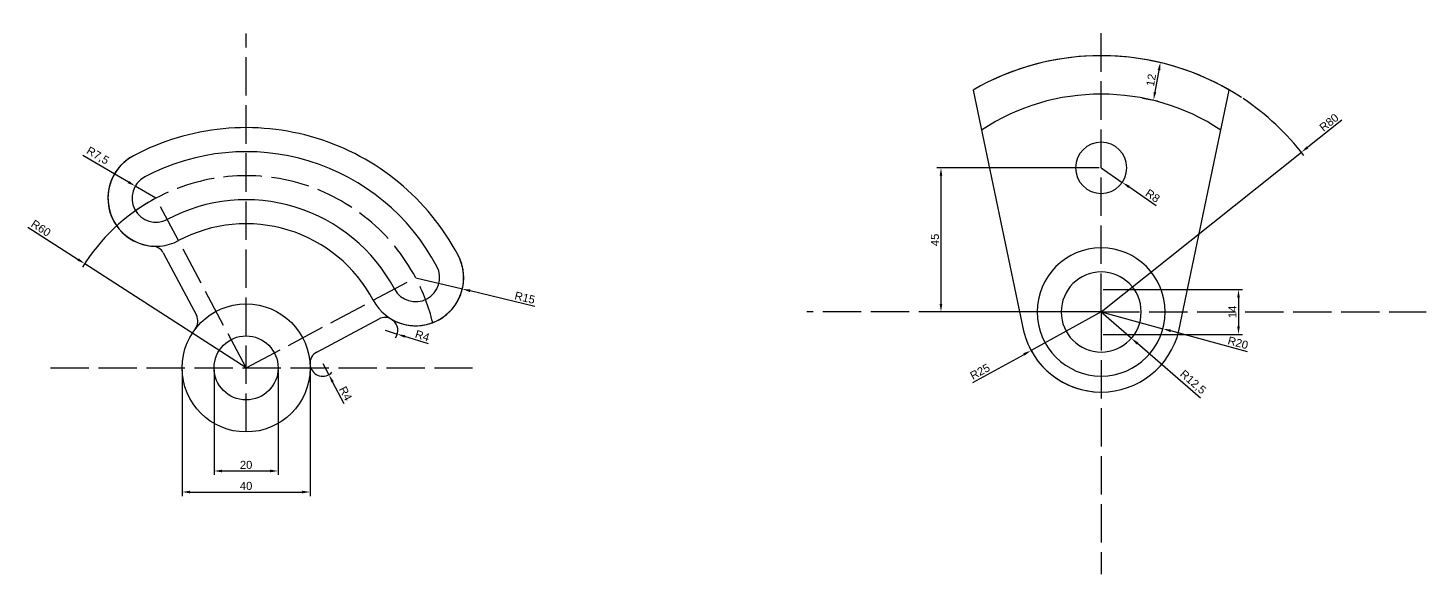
# Model space of a CAD drawing. Header units: millimetres. Extents: x 721 to 8170, y 1595 to 4606.
# Drawn here: x 4007.5 to 4444.3, y 1826.5 to 1997 of the extents above; entities that cross this region are included whole.
import ezdxf

# ---------------------------------------------------------------- set-up
doc = ezdxf.new("R2010")
doc.units = ezdxf.units.MM
doc.linetypes.add('ACAD_ISO02W100', pattern=[15, 12, -3])
doc.layers.get('0').update_dxf_attribs({"color": 255})
doc.layers.add('kesikli', color=50, linetype='ACAD_ISO02W100')
doc.styles.get("Standard").update_dxf_attribs({"font": 'arial.ttf'})
doc.dimstyles.new('ISO-25', dxfattribs={"dimtxt": 2.5, "dimasz": 2.5, "dimexe": 1.25, "dimexo": 0.625, "dimtad": 1, "dimtxsty": 'Standard', "dimcen": 2.5, "dimadec": 0, "dimazin": 0, "dimtfac": 1, "dimtmove": 0, "dimatfit": 3, "dimfxl": 1, "dimarcsym": 0})

# ---------------------------------------------------------------- blocks, each defined once
blk = doc.blocks.new('*D274')
at = {"color": 0, "lineweight": -2, "transparency": 16777216}
for p, q in [((4128.61, 1919.03), (4143.19, 1915.52)), ((4165.8, 1910.08), (4145.62, 1914.93))]:
    blk.add_line(p, q, dxfattribs=at)
at = {"color": 0, "transparency": 16777216}
blk.add_solid([(4145.72, 1915.34), (4145.52, 1914.53), (4143.19, 1915.52)], dxfattribs=at)
at = {"layer": 'Defpoints', "color": 0, "transparency": 16777216}
for p in [(4128.61, 1919.03), (4143.19, 1915.52)]:
    blk.add_point(p, dxfattribs=at)
at = {"color": 0, "transparency": 16777216, "insert": (4162.73, 1912.77), "char_height": 2.5, "attachment_point": 5, "rotation": 346.4669}
blk.add_mtext('R15', dxfattribs=at)
blk = doc.blocks.new('*D275')
at = {"color": 0, "lineweight": -2, "transparency": 16777216}
for p, q in [((4024.59, 1957.25), (4038.84, 1948.9)), ((4047.46, 1943.84), (4040.99, 1947.63))]:
    blk.add_line(p, q, dxfattribs=at)
at = {"color": 0, "transparency": 16777216}
blk.add_solid([(4039.05, 1949.26), (4038.63, 1948.54), (4040.99, 1947.63)], dxfattribs=at)
at = {"layer": 'Defpoints', "color": 0, "transparency": 16777216}
for p in [(4040.99, 1947.63), (4047.46, 1943.84)]:
    blk.add_point(p, dxfattribs=at)
at = {"color": 0, "transparency": 16777216, "insert": (4029.21, 1957), "char_height": 2.5, "attachment_point": 5, "rotation": 329.6115}
blk.add_mtext('R7,5', dxfattribs=at)
blk = doc.blocks.new('*D276')
at = {"color": 0, "lineweight": -2, "transparency": 16777216}
for p, q in [((4065.63, 1890.24), (4065.63, 1857.44)), ((4085.63, 1890.24), (4085.63, 1857.44)), ((4068.13, 1858.69), (4083.13, 1858.69))]:
    blk.add_line(p, q, dxfattribs=at)
at = {"color": 0, "transparency": 16777216}
for points in [[(4068.13, 1859.11), (4068.13, 1858.27), (4065.63, 1858.69)], [(4083.13, 1859.11), (4083.13, 1858.27), (4085.63, 1858.69)]]:
    blk.add_solid(points, dxfattribs=at)
at = {"layer": 'Defpoints', "color": 0, "transparency": 16777216}
for p in [(4065.63, 1890.86), (4085.63, 1890.86), (4085.63, 1858.69)]:
    blk.add_point(p, dxfattribs=at)
at = {"color": 0, "transparency": 16777216, "insert": (4075.63, 1860.59), "char_height": 2.5, "attachment_point": 5}
blk.add_mtext('20', dxfattribs=at)
blk = doc.blocks.new('*D292')
at = {"color": 0, "lineweight": -2, "transparency": 16777216}
for p, q in [((4007.47, 1934.84), (4023.11, 1924.74)), ((4075.63, 1890.86), (4025.21, 1923.39))]:
    blk.add_line(p, q, dxfattribs=at)
blk.add_arc((4075.63, 1890.86), 60, 118.5968, 148.3642, dxfattribs=at)
at = {"color": 0, "transparency": 16777216}
blk.add_solid([(4023.34, 1925.09), (4022.89, 1924.39), (4025.21, 1923.39)], dxfattribs=at)
at = {"layer": 'Defpoints', "color": 0, "transparency": 16777216}
for p in [(4025.21, 1923.39), (4075.63, 1890.86)]:
    blk.add_point(p, dxfattribs=at)
at = {"color": 0, "transparency": 16777216, "insert": (4011.53, 1934.48), "char_height": 2.5, "attachment_point": 5, "rotation": 327.1706}
blk.add_mtext('R60', dxfattribs=at)
blk = doc.blocks.new('*D293')
at = {"color": 0, "lineweight": -2, "transparency": 16777216}
for p, q in [((4119.04, 1902.61), (4122.85, 1901.42)), ((4132.65, 1898.34), (4125.24, 1900.67))]:
    blk.add_line(p, q, dxfattribs=at)
blk.add_arc((4119.04, 1902.61), 4, 324.6471, 50.8044, dxfattribs=at)
at = {"color": 0, "transparency": 16777216}
blk.add_solid([(4125.36, 1901.06), (4125.11, 1900.27), (4122.85, 1901.42)], dxfattribs=at)
at = {"layer": 'Defpoints', "color": 0, "transparency": 16777216}
for p in [(4119.04, 1902.61), (4122.85, 1901.42)]:
    blk.add_point(p, dxfattribs=at)
at = {"color": 0, "transparency": 16777216, "insert": (4130.7, 1900.91), "char_height": 2.5, "attachment_point": 5, "rotation": 342.552}
blk.add_mtext('R4', dxfattribs=at)
blk = doc.blocks.new('*D294')
at = {"color": 0, "lineweight": -2, "transparency": 16777216}
for p, q in [((4099.59, 1892.27), (4101.47, 1888.74)), ((4106.29, 1879.67), (4102.64, 1886.53))]:
    blk.add_line(p, q, dxfattribs=at)
blk.add_arc((4099.59, 1892.27), 4, 192.3281, 315.9049, dxfattribs=at)
at = {"color": 0, "transparency": 16777216}
blk.add_solid([(4103.01, 1886.73), (4102.27, 1886.34), (4101.47, 1888.74)], dxfattribs=at)
at = {"layer": 'Defpoints', "color": 0, "transparency": 16777216}
for p in [(4099.59, 1892.27), (4101.47, 1888.74)]:
    blk.add_point(p, dxfattribs=at)
at = {"color": 0, "transparency": 16777216, "insert": (4106.71, 1882.88), "char_height": 2.5, "attachment_point": 5, "rotation": 298}
blk.add_mtext('R4', dxfattribs=at)
blk = doc.blocks.new('*D295')
at = {"color": 0, "lineweight": -2, "transparency": 16777216}
for p, q in [((4055.63, 1890.24), (4055.63, 1850.87)), ((4095.63, 1890.24), (4095.63, 1850.87)), ((4058.13, 1852.12), (4093.13, 1852.12))]:
    blk.add_line(p, q, dxfattribs=at)
at = {"color": 0, "transparency": 16777216}
for points in [[(4058.13, 1852.54), (4058.13, 1851.71), (4055.63, 1852.12)], [(4093.13, 1852.54), (4093.13, 1851.71), (4095.63, 1852.12)]]:
    blk.add_solid(points, dxfattribs=at)
at = {"layer": 'Defpoints', "color": 0, "transparency": 16777216}
for p in [(4055.63, 1890.86), (4095.63, 1890.86), (4095.63, 1852.12)]:
    blk.add_point(p, dxfattribs=at)
at = {"color": 0, "transparency": 16777216, "insert": (4075.63, 1854.03), "char_height": 2.5, "attachment_point": 5}
blk.add_mtext('40', dxfattribs=at)
blk = doc.blocks.new('*D296')
at = {"color": 0, "lineweight": -2, "transparency": 16777216}
for p, q in [((4342.8, 1908.33), (4320.89, 1896.29)), ((4302.67, 1886.29), (4318.7, 1895.09))]:
    blk.add_line(p, q, dxfattribs=at)
blk.add_arc((4342.8, 1908.33), 25, 205.9128, 268.5676, dxfattribs=at)
at = {"color": 0, "transparency": 16777216}
blk.add_solid([(4318.5, 1895.46), (4318.9, 1894.73), (4320.89, 1896.29)], dxfattribs=at)
at = {"layer": 'Defpoints', "color": 0, "transparency": 16777216}
for p in [(4342.8, 1908.33), (4320.89, 1896.29)]:
    blk.add_point(p, dxfattribs=at)
at = {"color": 0, "transparency": 16777216, "insert": (4304.93, 1889.7), "char_height": 2.5, "attachment_point": 5, "rotation": 28.7776}
blk.add_mtext('R25', dxfattribs=at)
blk = doc.blocks.new('*D297')
at = {"color": 0, "lineweight": -2, "transparency": 16777216}
for p, q in [((4342.8, 1908.33), (4352.24, 1900.13)), ((4373.82, 1881.37), (4354.13, 1898.49))]:
    blk.add_line(p, q, dxfattribs=at)
at = {"color": 0, "transparency": 16777216}
blk.add_solid([(4354.4, 1898.8), (4353.85, 1898.17), (4352.24, 1900.13)], dxfattribs=at)
at = {"layer": 'Defpoints', "color": 0, "transparency": 16777216}
for p in [(4342.8, 1908.33), (4352.24, 1900.13)]:
    blk.add_point(p, dxfattribs=at)
at = {"color": 0, "transparency": 16777216, "insert": (4371.38, 1886.31), "char_height": 2.5, "attachment_point": 5, "rotation": 319.0045}
blk.add_mtext('R12,5', dxfattribs=at)
blk = doc.blocks.new('*D298')
at = {"color": 0, "lineweight": -2, "transparency": 16777216}
for p, q in [((4342.8, 1953.33), (4349.39, 1948.79)), ((4359.99, 1941.5), (4351.45, 1947.38))]:
    blk.add_line(p, q, dxfattribs=at)
at = {"color": 0, "transparency": 16777216}
blk.add_solid([(4351.69, 1947.72), (4351.22, 1947.03), (4349.39, 1948.79)], dxfattribs=at)
at = {"layer": 'Defpoints', "color": 0, "transparency": 16777216}
for p in [(4342.8, 1953.33), (4349.39, 1948.79)]:
    blk.add_point(p, dxfattribs=at)
at = {"color": 0, "transparency": 16777216, "insert": (4358.89, 1944.57), "char_height": 2.5, "attachment_point": 5, "rotation": 325.4608}
blk.add_mtext('R8', dxfattribs=at)
blk = doc.blocks.new('*D299')
at = {"color": 0, "lineweight": -2, "transparency": 16777216}
for p, q in [((4342.8, 1908.33), (4362.1, 1903.09)), ((4388.53, 1895.91), (4364.52, 1902.43))]:
    blk.add_line(p, q, dxfattribs=at)
at = {"color": 0, "transparency": 16777216}
blk.add_solid([(4364.63, 1902.83), (4364.41, 1902.03), (4362.1, 1903.09)], dxfattribs=at)
at = {"layer": 'Defpoints', "color": 0, "transparency": 16777216}
for p in [(4342.8, 1908.33), (4362.1, 1903.09)]:
    blk.add_point(p, dxfattribs=at)
at = {"color": 0, "transparency": 16777216, "insert": (4385.55, 1898.69), "char_height": 2.5, "attachment_point": 5, "rotation": 344.8021}
blk.add_mtext('R20', dxfattribs=at)
blk = doc.blocks.new('*D300')
at = {"color": 0, "lineweight": -2, "transparency": 16777216}
for p, q in [((4417.98, 1968.24), (4407.32, 1959.75)), ((4342.8, 1908.33), (4405.37, 1958.19))]:
    blk.add_line(p, q, dxfattribs=at)
blk.add_arc((4342.8, 1908.33), 80, 37.657, 56.347, dxfattribs=at)
at = {"color": 0, "transparency": 16777216}
blk.add_solid([(4407.06, 1960.07), (4407.58, 1959.42), (4405.37, 1958.19)], dxfattribs=at)
at = {"layer": 'Defpoints', "color": 0, "transparency": 16777216}
for p in [(4405.37, 1958.19), (4342.8, 1908.33)]:
    blk.add_point(p, dxfattribs=at)
at = {"color": 0, "transparency": 16777216, "insert": (4413.98, 1967.48), "char_height": 2.5, "attachment_point": 5, "rotation": 38.5522}
blk.add_mtext('R80', dxfattribs=at)
blk = doc.blocks.new('*D301')
at = {"color": 0, "lineweight": -2, "transparency": 16777216}
for p, q in [((4343.43, 1915.33), (4386.96, 1915.33)), ((4385.71, 1912.83), (4385.71, 1903.83)), ((4343.43, 1901.33), (4386.96, 1901.33))]:
    blk.add_line(p, q, dxfattribs=at)
at = {"color": 0, "transparency": 16777216}
for points in [[(4385.29, 1912.83), (4386.12, 1912.83), (4385.71, 1915.33)], [(4385.29, 1903.83), (4386.12, 1903.83), (4385.71, 1901.33)]]:
    blk.add_solid(points, dxfattribs=at)
at = {"layer": 'Defpoints', "color": 0, "transparency": 16777216}
for p in [(4342.8, 1915.33), (4342.8, 1901.33), (4385.71, 1901.33)]:
    blk.add_point(p, dxfattribs=at)
at = {"color": 0, "transparency": 16777216, "insert": (4383.83, 1908.33), "char_height": 2.5, "attachment_point": 5, "rotation": 90}
blk.add_mtext('14', dxfattribs=at)
blk = doc.blocks.new('*D302')
at = {"color": 0, "lineweight": -2, "transparency": 16777216}
for p, q in [((4342.18, 1953.33), (4291.49, 1953.33)), ((4292.74, 1950.83), (4292.74, 1910.83)), ((4342.18, 1908.33), (4291.49, 1908.33))]:
    blk.add_line(p, q, dxfattribs=at)
at = {"color": 0, "transparency": 16777216}
for points in [[(4292.33, 1950.83), (4293.16, 1950.83), (4292.74, 1953.33)], [(4292.33, 1910.83), (4293.16, 1910.83), (4292.74, 1908.33)]]:
    blk.add_solid(points, dxfattribs=at)
at = {"layer": 'Defpoints', "color": 0, "transparency": 16777216}
for p in [(4342.8, 1953.33), (4292.74, 1908.33), (4342.8, 1908.33)]:
    blk.add_point(p, dxfattribs=at)
at = {"color": 0, "transparency": 16777216, "insert": (4290.85, 1930.83), "char_height": 2.5, "attachment_point": 5, "rotation": 90}
blk.add_mtext('45', dxfattribs=at)
blk = doc.blocks.new('*D303')
at = {"color": 0, "lineweight": -2, "transparency": 16777216}
for p, q in [((4357.9, 1986.89), (4362.54, 1986.04)), ((4360.86, 1983.81), (4359.59, 1976.92)), ((4355.73, 1975.09), (4360.37, 1974.24))]:
    blk.add_line(p, q, dxfattribs=at)
at = {"color": 0, "transparency": 16777216}
for points in [[(4360.45, 1983.88), (4361.27, 1983.73), (4361.32, 1986.27)], [(4359.19, 1977), (4360, 1976.85), (4359.14, 1974.46)]]:
    blk.add_solid(points, dxfattribs=at)
at = {"layer": 'Defpoints', "color": 0, "transparency": 16777216}
for p in [(4357.29, 1987.01), (4355.12, 1975.21), (4359.14, 1974.46)]:
    blk.add_point(p, dxfattribs=at)
at = {"color": 0, "transparency": 16777216, "insert": (4358.38, 1980.71), "char_height": 2.5, "attachment_point": 5, "rotation": 79.5674}
blk.add_mtext('12', dxfattribs=at)

msp = doc.modelspace()

# ---------------------------------------------------------------- linework, layer by layer
for p, q in [((4302.804, 1977.611), (4318.519, 1902.392)), ((4367.089, 1902.392), (4382.804, 1977.611)), ((4042.165, 1941.021), (4042.306, 1940.755)), ((4049.749, 1926.756), (4060.09, 1907.307)), ((4097.711, 1895.806), (4117.16, 1906.147))]:
    msp.add_line(p, q)
for radius in [20, 10]:
    msp.add_circle((4075.631, 1890.861), radius)
for centre, radius, start, end in [((4342.804, 1908.329), 80, 60, 120), ((4342.804, 1908.329), 80, 90, 116.65511), ((4342.804, 1908.329), 80, 56.7946, 90), ((4342.804, 1908.329), 68, 56.64156, 123.35844), ((4075.631, 1890.861), 75, 28, 118), ((4047.462, 1943.838), 15, 118, 260.0194), ((4047.462, 1943.838), 15, 118, 266.24313), ((4047.462, 1943.838), 15, 118, 298), ((4075.631, 1890.861), 67.5, 28, 118), ((4342.804, 1953.329), 8, 90, 270), ((4342.804, 1953.329), 8, 270, 90), ((4047.462, 1943.838), 7.5, 118, 298), ((4075.631, 1890.861), 52.5, 28, 118), ((4075.631, 1890.861), 45, 28, 118), ((4046.217, 1924.878), 4, 28, 86.24313), ((4342.804, 1908.329), 20, 90, 270), ((4342.804, 1908.329), 20, 270, 90), ((4128.608, 1919.029), 15, 208, 28), ((4128.608, 1919.029), 15, 232.65661, 28), ((4128.608, 1919.029), 15, 239.75686, 28), ((4128.608, 1919.029), 7.5, 208, 28), ((4342.804, 1908.329), 12.5, 90, 270), ((4342.804, 1908.329), 12.5, 270, 90), ((4056.559, 1905.43), 4, 322.62432, 28), ((4119.038, 1902.615), 4, 59.75686, 118), ((4342.804, 1908.329), 25, 193.7398, 270), ((4342.804, 1908.329), 25, 270, 346.2602), ((4099.589, 1892.274), 4, 118, 183.37568)]:
    msp.add_arc(centre, radius, start, end)
at = {"layer": 'kesikli'}
for p, q in [((4342.804, 1908.329), (4342.804, 1996.974)), ((4075.631, 1870.861), (4075.631, 1995.263)), ((4075.631, 1890.861), (4047.462, 1943.838)), ((4075.631, 1890.861), (4128.608, 1919.029)), ((4342.804, 1908.329), (4250.843, 1908.329)), ((4342.804, 1908.329), (4342.804, 1826.531)), ((4342.804, 1908.329), (4444.302, 1908.329)), ((4014.465, 1890.861), (4146.354, 1890.861))]:
    msp.add_line(p, q, dxfattribs=at)
for start, end in [(28, 118), (118, 132.36151), (13.63849, 28)]:
    msp.add_arc((4075.631, 1890.861), 60, start, end, dxfattribs=at)

# ---------------------------------------------------------------- dimensions: what is measured, and where the dimension line sits
dim = msp.add_aligned_dim(p1=(4357.29, 1987.007), p2=(4355.117, 1975.205), distance=4.093, dimstyle='ISO-25')
dim.commit()
dim.dimension.update_dxf_attribs({"geometry": '*D303', "text_midpoint": (4358.38, 1980.705)})
for center, mpoint, picture, middle in [((4342.804, 1908.329), (4405.367, 1958.188), '*D300', (4415.164, 1965.995)), ((4047.462, 1943.838), (4040.993, 1947.631), '*D275', (4028.133, 1955.173)), ((4342.804, 1953.329), (4349.394, 1948.794), '*D298', (4357.813, 1942.999)), ((4075.631, 1890.861), (4025.213, 1923.389), '*D292', (4010.499, 1932.883)), ((4128.608, 1919.029), (4143.191, 1915.519), '*D274', (4162.282, 1910.924)), ((4342.804, 1908.329), (4320.892, 1896.294), '*D296', (4305.843, 1888.029)), ((4342.804, 1908.329), (4352.238, 1900.129), '*D297', (4369.989, 1884.701)), ((4342.804, 1908.329), (4362.104, 1903.086), '*D299', (4385.049, 1896.853))]:
    dim = msp.add_radius_dim(center=center, mpoint=mpoint, dimstyle='ISO-25')
    dim.commit()
    dim.dimension.update_dxf_attribs({"geometry": picture, "text_midpoint": middle, "dimtype": 164})
for base, p1, p2, picture, middle in [((4292.744, 1908.329), (4342.804, 1953.329), (4342.804, 1908.329), '*D302', (4290.848, 1930.829)), ((4385.707, 1901.329), (4342.804, 1915.329), (4342.804, 1901.329), '*D301', (4383.827, 1908.329))]:
    dim = msp.add_linear_dim(base=base, p1=p1, p2=p2, angle=90, dimstyle='ISO-25')
    dim.commit()
    dim.dimension.update_dxf_attribs({"geometry": picture, "text_midpoint": middle})
for center, mpoint, picture, middle in [((4119.038, 1902.615), (4122.854, 1901.416), '*D293', (4130.7, 1900.915)), ((4099.589, 1892.274), (4101.467, 1888.742), '*D294', (4106.707, 1882.881))]:
    dim = msp.add_radius_dim(center=center, mpoint=mpoint, dimstyle='ISO-25')
    dim.commit()
    dim.dimension.update_dxf_attribs({"geometry": picture, "text_midpoint": middle})
for base, p1, p2, picture, middle in [((4095.631, 1852.124), (4055.631, 1890.861), (4095.631, 1890.861), '*D295', (4075.631, 1854.025)), ((4085.631, 1858.69), (4065.631, 1890.861), (4085.631, 1890.861), '*D276', (4075.631, 1860.592))]:
    dim = msp.add_linear_dim(base=base, p1=p1, p2=p2, dimstyle='ISO-25')
    dim.commit()
    dim.dimension.update_dxf_attribs({"geometry": picture, "text_midpoint": middle})

doc.saveas('drawing.dxf')
